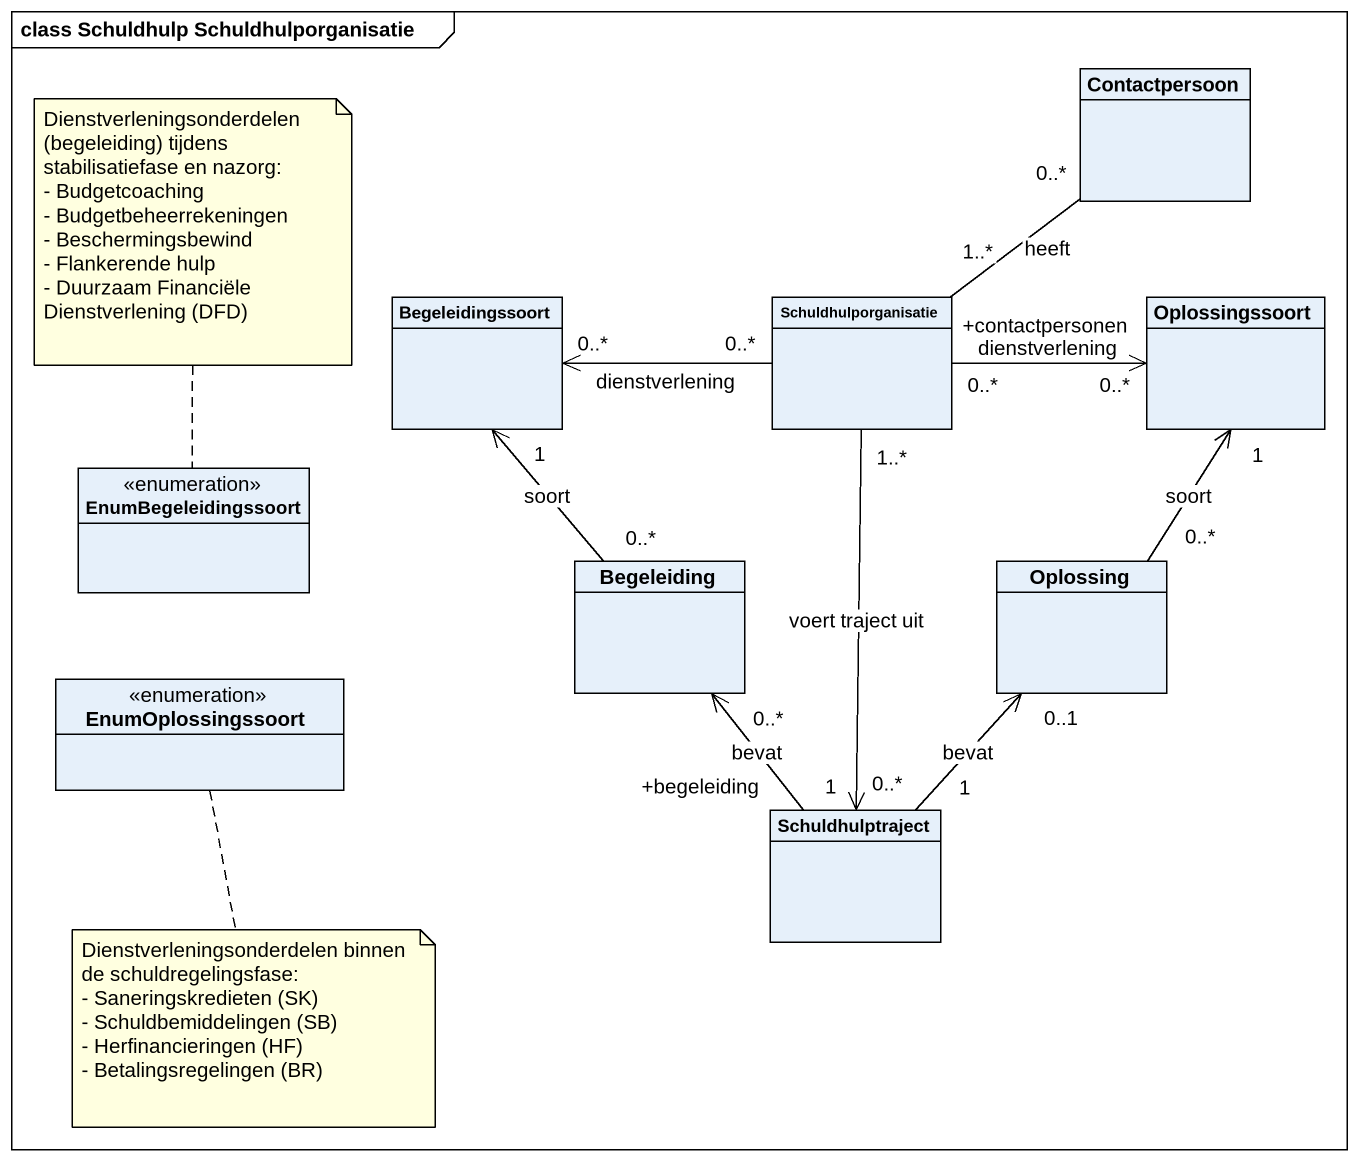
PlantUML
@startuml
mainframe class Schuldhulp Schuldhulporganisatie
hide circle
hide empty members
class Contactpersoon
class Begeleidingssoort
class Schuldhulporganisatie
class Oplossingssoort
enum EnumBegeleidingssoort
class Begeleiding
class Oplossing
enum EnumOplossingssoort
class Schuldhulptraject
Schuldhulporganisatie "+contactpersonen\n1..*" -up- "0..*" Contactpersoon : heeft
Schuldhulporganisatie "0..*" -left-> "0..*" Begeleidingssoort : dienstverlening
Schuldhulporganisatie "0..*" -right-> "0..*" Oplossingssoort : dienstverlening
Schuldhulporganisatie "1..*" --> "0..*" Schuldhulptraject : voert traject uit
Begeleiding "0..*" -up-> "1" Begeleidingssoort : soort
Oplossing "0..*" -up-> "1" Oplossingssoort : soort
Schuldhulptraject "+begeleiding\n1" -up-> "0..*" Begeleiding : bevat
Schuldhulptraject "1" -up-> "0..1" Oplossing : bevat
note top of EnumBegeleidingssoort
  Dienstverleningsonderdelen (begeleiding) tijdens stabilisatiefase en nazorg:
  - Budgetcoaching
  - Budgetbeheerrekeningen
  - Beschermingsbewind
  - Flankerende hulp
  - Duurzaam Financiële Dienstverlening (DFD)
end note
note bottom of EnumOplossingssoort
  Dienstverleningsonderdelen binnen de schuldregelingsfase:
  - Saneringskredieten (SK)
  - Schuldbemiddelingen (SB)
  - Herfinancieringen (HF)
  - Betalingsregelingen (BR)
end note
@enduml
